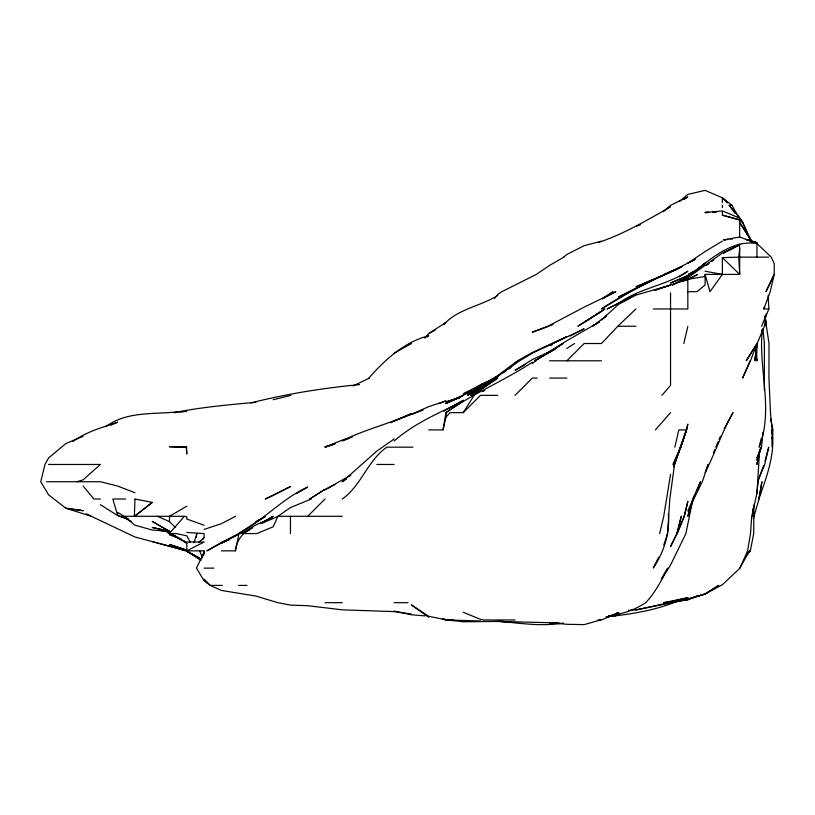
<?xml version="1.0" encoding="UTF-8"?>
<svg xmlns="http://www.w3.org/2000/svg" width="815" height="815" viewBox="0 0 815 815"><rect width="100%" height="100%" fill="white"/><g stroke="black" fill="none" stroke-linecap="round" stroke-linejoin="round"><path stroke-width="1.22" d="M753.101 508.886L752.979 516.292L753.315 508.886M766.059 313.907L764.409 326.245L757.166 343.522L746.234 360.801L756.941 343.522L756.636 360.801L755.974 354.627M675.156 601.226L670.551 602.682L687.829 599.402L705.107 593.982L722.385 584.732L739.959 568.126L747.6 550.848L750.503 533.57L751.715 516.292L756.941 493.35L759.549 450.889M134.954 499.137L134.363 516.292L152.232 502.386L134.954 499.014M762.31 329.943C758.103 369.042 773.924 409.191 759.173 447.18L761.159 438.541M761.597 333.651L761.882 329.943M772.192 438.541L772.946 429.913L770.562 418.798M762.901 432.378L761.516 447.18L756.941 458.122L761.271 447.18L756.941 460.281L760.568 448.372L756.941 464.458L758.561 454.587M756.941 493.35L758.103 481.736M757.176 343.522L754.802 360.801L756.483 347.221M196.405 537.279L196.822 533.57L194.021 542.79M687.829 291.689L697.049 291.689L705.107 284.985L705.107 274.411L739.663 274.411L738.757 257.132L739.663 249.186M674.545 464.458L686.515 429.913L687.829 424.106L686.576 429.913L674.545 464.458L669.808 499.014L667.556 533.57L663.756 545.092M428.67 429.913L443.003 429.913L445.948 412.635C473.22 393.421 504.404 380.554 532.338 362.227M694.248 495.561L692.944 499.014L685.884 533.57L670.551 565.06L661.515 579.302M747.06 554.618L750.35 550.848L753.702 533.57L753.916 505.188M670.551 474.412L663.736 516.292L659.63 533.57M221.344 550.848L235.433 550.848L238.622 535.608M443.003 429.913L445.948 417.158L445.948 412.635L463.226 401.011C439.305 412.818 414.397 423.23 394.114 441.047M683.836 343.522L687.829 326.448M674.8 447.18L678.864 429.913L686.413 429.913L680.871 447.18L673.047 464.458L680.739 447.18L686.576 429.913M768.127 295.387L768.891 308.966L763.818 308.966L764.399 306.501M673.536 466.863L674.137 464.458M202.813 556.085L204.066 551.266M764.979 461.005L768.739 447.18L764.745 464.458L757.583 481.736L763.614 465.61M235.433 550.848C237.216 531.553 257.051 523.22 273.178 518.279L262.807 522.975M692.944 499.014L687.829 516.292L693.331 499.014L700.452 481.736L687.829 511.148L702.296 481.736L708.184 464.458L705.545 471.376M686.413 429.913L674.576 463.307M763.818 308.966L770.226 291.689L774.219 274.411L774.219 263.602L771.265 257.132L756.941 243.481C730.668 239.579 709.987 260.036 690.509 274.411L700.931 267.238M756.941 343.522L750.483 360.801L742.587 378.079L750.136 360.801M169.296 533.57L184.384 516.292L186.788 516.904L186.788 519.023L204.066 525.237M713.38 452.946L714.806 449.493M761.556 326.245L768.891 308.966M715.764 447.18L718.127 441.699M719.075 439.509L720.491 436.219M753.315 518.595L759.02 499.014L761.923 481.736L758.887 499.014C766.63 476.734 775.493 453.986 772.121 429.913L772.172 433.611M204.066 552.489L196.466 568.126L204.066 580.779L210.29 585.404L221.344 590.427L255.9 596.05L277.813 602.682L290.456 605.107L307.724 605.698L342.28 609.834L394.114 611.607L411.392 614.072M658.642 557.287L653.273 568.004C663.97 552.071 670.052 533.112 668.351 513.827M724.26 428.833L733.021 412.635C721.978 431.797 715.254 453.008 705.107 472.527M750.35 550.848L749.678 550.848L739.663 568.157M661.332 578.925L667.679 568.126C661.485 580.331 655.25 592.709 645.663 602.682C636.148 608.907 625.136 613.542 613.787 614.673M445.948 417.158L450.084 412.635L463.226 412.635L474.147 395.356M202.731 539.622L204.066 537.574L204.066 533.57L186.788 532.46M738.757 257.132L722.385 257.622L722.385 274.411L709.957 291.689L705.107 274.411M443.89 324.39C458.101 308.804 480.31 306.399 497.782 295.397M746.591 554.618L749.678 550.848M368.828 378.079C384.975 359.741 404.342 342.045 428.67 335.729L426.948 337.288M494.552 298.351L497.782 294.49L501.867 291.689L536.29 274.411L549.605 265.395L563.868 257.132M424.747 338.103L428.67 333.59L445.948 322.404L444.572 323.942M661.892 395.356L670.551 385.393L670.551 292.88M655.382 429.913L670.551 412.635M635.995 326.245L617.831 326.245L601.439 343.522L584.161 343.522L566.883 360.801M307.724 516.292L325.002 499.014M342.28 499.014C361.666 485.343 367.361 460.618 386.87 447.18L412.889 447.18M463.226 412.635L480.504 395.356L497.782 395.356M515.06 395.356L532.338 378.079L537.228 378.079M618.717 325.338L635.914 308.966M198.575 542.556L204.066 537.574M663.278 211.747L670.551 205.339L687.829 196.924L683.877 199.502M679.578 201.407L687.829 194.398L705.107 190.364L722.385 197.8L727.642 202.803L722.385 197.872L732.033 205.299L738.492 217.31M563.583 257.132L566.883 254.443L584.161 245.682L601.439 241.189M134.954 516.211L152.232 502.386M606.289 316.251L601.439 319.887L618.717 304.229L635.995 295.101L670.551 285.067L654.425 290.435L687.829 279.321L705.107 276.438M682.746 281.399L722.385 253.027L739.663 244.928L723.465 253.078L739.663 244.174L728.865 250.613M711.831 261.442L713.746 260.005M480.504 389.784L474.809 393.961L497.782 378.079L471.478 395.356M682.746 281.644L687.829 277.935L682.746 281.307M495.092 378.079L499.809 374.869M606.289 315.976L592.393 326.245L599.433 321.894L566.883 340.711L534.885 360.801L549.605 352.416L563.002 343.522L534.885 360.801M394.114 439.02L376.836 451.082L342.28 481.736L346.344 479.159M601.439 311.381L604.873 308.966L577.866 326.245L601.439 311.361L584.161 322.383M495.989 377.447L497.782 376.194L470.744 395.356L519.562 360.801L532.338 353.201L584.161 328.822L570.123 336.035M532.338 363.398L536.076 360.801M709.101 263.286L706.106 265.333L708.113 264.121M443.981 411.31L445.948 409.996M688.828 276.417L705.107 263.092L691.548 274.411L672.711 284.924M602.499 298.728L613.114 291.689L602.499 298.596M700.075 267.717L687.829 275.623L670.551 283.049L690.641 274.411M501.846 373.545L505.911 370.896M508.957 368.92L510.995 367.596M255.9 522.374L238.622 533.57C263.377 520.418 282.163 498.617 307.724 487.054L296.925 493.35M309.822 499.014L325.002 489.306L309.608 499.014M566.883 348.423L574.565 343.522M72.963 441.445C86.227 431.756 102.364 427.457 117.676 422.15L110.769 425.247M256.959 521.702L262.308 518.32M468.37 393.472L494.939 378.079L480.504 384.945L490.671 380.534M262.379 522.924L273.178 516.292L260.219 523.648M694.767 271.874L696.835 270.6M467.932 393.451L497.782 375.572L517.484 360.801L532.338 352.508L566.883 336.605L549.605 344.979M722.385 241.087L705.107 251.519L687.829 263.204L694.309 259.893M105.797 426.693C123.666 413.154 146.914 413.867 168.216 412.635L186.788 411.259L180.492 411.942M550.553 345.733L552.438 344.623M186.788 506.197L169.51 516.292L169.51 521.641L175.602 527.611M249.512 529.832L243.114 533.57L256.735 533.57L273.178 526.816L277.935 516.292L290.456 507.562L311.381 499.014M685.67 280.747L697.609 274.411L687.829 279.413M265.507 516.292L255.9 521.773L265.181 516.842M447.028 409.385L463.226 400.175M525.593 364.376L515.06 370.326L532.338 359.568L555.372 348.963M394.114 353.231L411.392 343.522L409.334 343.522M679.089 276.784L687.829 271.232C666.538 285.454 639.592 288.011 618.717 303.282L635.995 294.266L607.144 308.966L631.676 296.803M652.194 280.421L618.717 296.955L653.273 279.413L630.25 291.689L601.47 308.966C630.963 288.856 664.042 275.837 695.389 259.19M252.752 527.825L242.279 533.57L246.823 531.349M482.663 391.618L484.823 390.456M428.67 333.59L435.057 330.197M353.078 385.964L369.44 378.079M486.922 382.622L489.061 381.481M470.398 392.372L480.504 387.003L445.948 403.557L463.226 395.356L445.948 403.15L459.772 397.608M602.55 298.697L615.834 291.689L584.161 307.153L547.955 326.245L532.338 332.174L547.649 326.662M672.711 284.965L687.829 277.09M334.863 484.589L325.002 489.723L350.919 475.135M235.596 516.292L221.344 523.688L204.066 529.434M670.551 206.878C647.059 220.132 623.832 234.099 597.986 242.646M629.985 291.689L635.995 288.602M274.258 494.878L290.456 486.545L265.303 499.014L273.178 495.439M273.178 518.697L277.935 516.292L342.28 516.292M546.366 353.516L551.918 350.858M681.35 267.177L653.273 279.881M554.22 349.492L549.605 351.611L554.22 349.798M470.133 390.782L463.226 393.951L480.504 384.721L495.479 378.079M390.66 422.73L411.392 413.582C388.887 424.034 364.437 429.556 342.28 440.854L349.197 438.409M654.414 278.964L670.551 272.098M229.402 539.642L221.344 543.208L238.622 534.345L249.339 529.76M663.981 274.411L682.073 266.597M670.551 271.558L677.459 269.154L635.995 286.829L653.273 279.474M697.039 595.979L687.829 599.952L677.958 600.828M83.12 436.331L65.842 443.543L48.564 458.03L44.968 464.458L40.75 481.736L48.564 494.807L65.842 508.244L91.321 516.292L134.954 536.993L186.788 550.848L204.066 550.848L204.066 554.883M548.831 326.245L549.605 325.919M550.767 325.45L553.069 324.513M439.041 403.67L445.948 400.858L428.67 406.665L411.392 414.305L415.293 412.971L394.114 420.856M635.995 226.489L640.315 224.757M416.271 412.635L423.036 410.047M679.914 600.156C656.707 610.333 631.421 614.102 606.38 616.904M334.221 444.043L325.002 447.18L342.28 440.069L352.651 436.881M460.923 396.987L445.948 401.938L459.772 397.628M335.373 443.554L325.002 446.956L334.221 444.246M77.007 481.736L83.12 479.841L100.398 464.458L48.564 464.458M616.415 613.114L618.717 612.462L601.511 619.96L597.741 620.327M273.178 399.737L290.935 395.356M250.959 402.905C286.686 393.849 322.862 388.134 359.558 384.588M684.131 599.85L687.829 599.402L635.995 609.926L628.589 610.272M669.533 602.682L635.995 609.926M608.846 616.15L618.717 614.092L608.846 616.14M608.846 615.895L618.717 613.97L613.787 614.479M606.38 616.955L618.717 615.091L606.38 616.792M677.958 600.594L680.423 600.298M563.185 623.017C542.281 626.735 521.152 623.281 500.247 621.427M724.352 239.855L727.887 239.447M730.24 239.182L732.593 238.907M176.723 412.359L174.206 412.635C201.101 407.235 228.577 404.77 255.9 402.304M598.302 620.195L600.655 619.96L584.161 624.626L566.883 624.29L549.605 622.701L497.782 621.417L463.226 621.764L445.948 619.838L428.67 616.293L411.392 604.893L428.67 617.271M673.017 601.266L675.492 601.052M558.244 623.098L549.605 623.628L559.487 623.047M503.945 621.448L495.306 621.468M708.806 212.532L705.107 212.623L722.385 210.932L739.663 218.145L742.883 222.577L749.688 238.703M712.514 212.308L716.212 212.257M735.161 213.408L729.16 205.299L732.033 205.299M725.472 239.855L723.445 239.855L739.663 237.012L752.805 241.77M746.194 239.855L750.961 239.855L739.663 222.577L750.727 239.855L751.369 242.157M739.663 257.132L768.657 257.132M653.273 308.966L687.829 308.966L687.829 279.321M549.605 360.801L601.439 360.801M549.605 378.079L566.883 378.079M186.391 447.18L186.788 453.782L186.391 447.18L169.51 446.722L186.788 447.18M376.836 464.458L394.114 464.458M46.577 481.736L100.398 481.736L117.676 486.066L134.954 492.718M100.398 499.014L93.888 499.014L83.12 486.066M125.683 499.014L112.867 499.014L117.676 515.6L127.965 519.196M184.384 516.292L123.962 516.292L117.676 512.319L117.676 515.6L100.398 504.699M168.135 533.57L176.172 533.57L186.788 535.791L190.262 542.24M204.066 568.126L213.907 568.126M222.322 585.404L210.29 585.404L204.066 579.139M238.622 585.404L247.026 585.404M325.002 602.682L342.28 602.682M394.114 602.682L408.05 602.682M453.517 620.042L445.948 619.96L442.494 618.819M515.06 619.96L483.509 619.96L480.504 619.369L463.226 612.248M445.948 620.093L453.354 620.123M480.504 621.03L447.425 619.96M499.014 621.407L508.886 621.947M424.972 615.895L411.392 614.755L394.114 611.026M164.569 530.178L167.044 530.443M705.107 271.201L722.385 274.411M158.405 530.076L169.51 532.317L162.603 530.259M152.232 541.588L186.788 550.848L204.066 541.985L186.788 542.006L186.788 551.052L200.826 559.406M722.385 211.788L722.385 215.15L739.663 219.734L742.526 222.577L750.727 239.855M722.385 215.15L739.663 220.07M617.831 326.245L618.717 326.509M443.645 618.942L445.948 619.665M186.788 549.931L169.51 544.461L186.788 550.431M169.51 545.755L185.3 550.848M117.676 515.365L128.281 519.196M169.51 534.885L181.032 539M127.171 518.381L121.608 516.292L131.612 521.61M752.52 241.77L748.099 239.855L756.941 242.788L747.06 239.855L756.941 242.717L756.941 257.132M174.115 535.567L169.51 533.57L185.708 542.067M157.499 516.292L169.51 521.641M86.196 513.725L91.321 516.292M186.788 551.449L199.746 558.204M198.666 557.552L186.788 551.164L201.02 560.425M181.541 539.611L171.058 533.57L186.788 543.442M183.64 540.824L185.738 542.026M169.51 531.482L152.232 521.386L169.51 531.329L152.232 530.045L134.954 525.186L123.962 516.292L127.955 518.87M722.385 257.622L739.663 274.411L739.663 245.824M729.16 205.299L739.663 217.391M745.929 231.216L747.487 234.455M199.583 550.848L202.568 557.837M755.984 357.347L756.941 360.801L756.167 354.627M764.928 316.373L769.014 343.522L768.942 378.079L770.47 412.635L772.192 429.913L772.335 447.18L772.212 437.309M764.877 316.373L766.426 326.245L765.112 316.373M762.881 328.71L764.389 343.522L764.368 390.416M739.663 218.145L739.663 237.572M722.385 198.442L722.385 202.538M722.385 205.299L722.385 207.54M290.456 516.292L290.456 533.57M771.764 429.913L771.754 433.611L771.764 429.913M687.829 501.439L684.264 516.292L677.122 533.57L684.264 516.292L687.829 501.439M681.259 516.292L676.98 533.57L670.551 546.61L676.98 533.57L681.259 516.292M774.25 274.411L765.968 291.689L774.219 274.411M718.606 585.404L705.107 594.053L687.829 599.056L705.107 593.982L718.606 585.404M221.344 542.495L206.888 550.848L238.622 533.825L221.344 542.495M697.294 269.673L688.369 274.411L697.294 269.714M480.504 388.796L467.413 395.356L480.504 388.806M687.829 597.69L670.551 601.765L663.461 602.682L687.829 597.69M708.806 212.348L705.107 212.399L708.806 212.369M83.12 510.669L65.842 508.265L83.12 510.669M169.51 531.217L152.232 527.478L169.51 531.329M742.893 222.577L739.663 218.216L742.883 222.577"/></g></svg>
